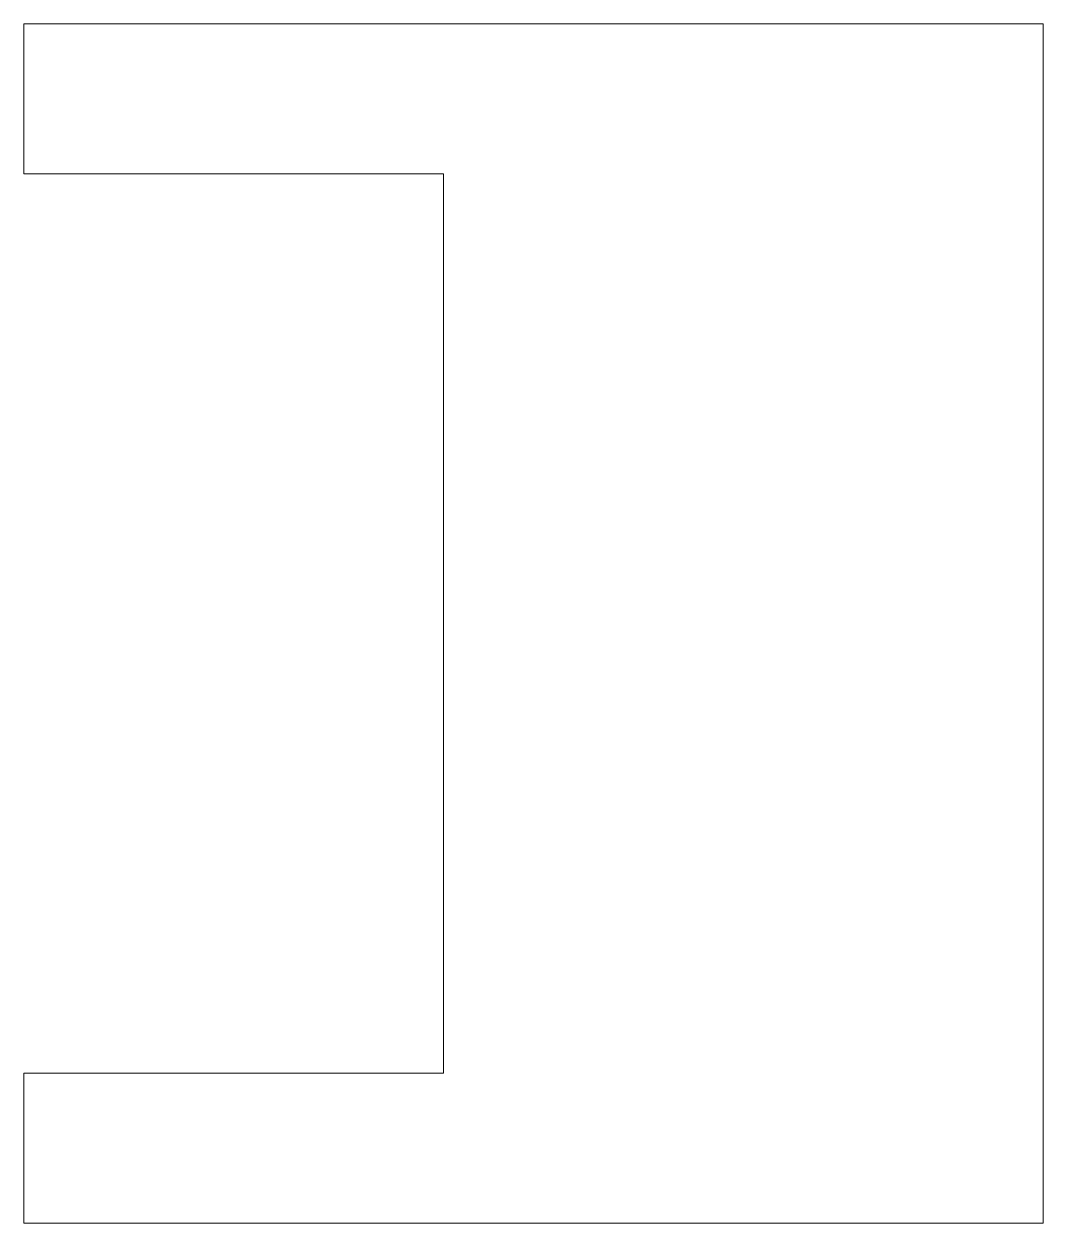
# Model space of a CAD drawing. Header units: millimetres. Extents: x -2 to 15, y -10 to 10.
import ezdxf

# ---------------------------------------------------------------- set-up
doc = ezdxf.new("R2010")
doc.units = ezdxf.units.MM

msp = doc.modelspace()

# ---------------------------------------------------------------- linework, layer by layer
at = {"color": 7, "linetype": 'Continuous', "lineweight": 15}
for p, q in [((-2, 7.5), (-2, 10)), ((15, 10), (-2, 10)), ((15, -10), (15, 10)), ((5, 7.5), (-2, 7.5)), ((5, -7.5), (5, 7.5)), ((-2, -7.5), (5, -7.5)), ((-2, -10), (-2, -7.5)), ((-2, -10), (15, -10))]:
    msp.add_line(p, q, dxfattribs=at)

doc.saveas('drawing.dxf')
